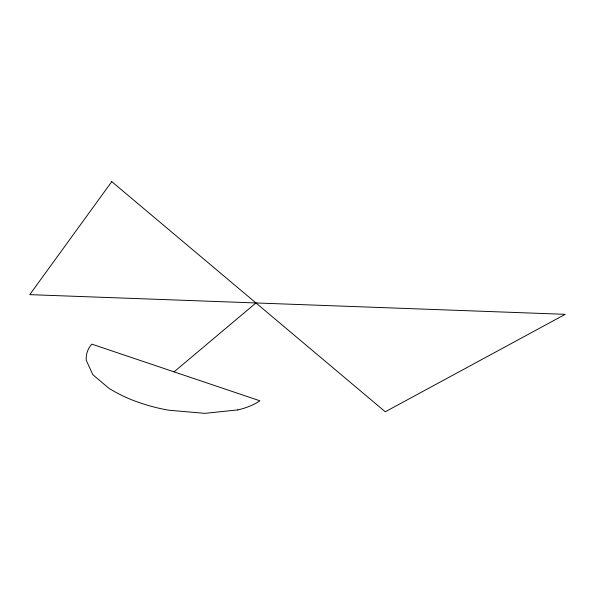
<?xml version="1.0" encoding="UTF-8"?>
<svg xmlns="http://www.w3.org/2000/svg" width="595" height="595" viewBox="0 0 595 595"><rect width="100%" height="100%" fill="white"/><g stroke="black" fill="none" stroke-linecap="round" stroke-linejoin="round"><path stroke-width="0.89" d="M174.06 371.86L255.954 302.959M111.771 181.646L29.75 294.644L565.25 314.324L385.285 411.77L111.771 181.646M237.814 409.903L204.881 413.354L168.898 410.223A133.957 72.032 30.8 0 1 138.025 402.175A81.894 42.357 30 0 1 109.108 388.453L92.85 374.694L86.208 360.235A79.403 40.066 28.7 0 1 91.861 344.148L259.911 400.799A136.389 75.037 30.2 0 1 237.814 409.903"/></g></svg>
